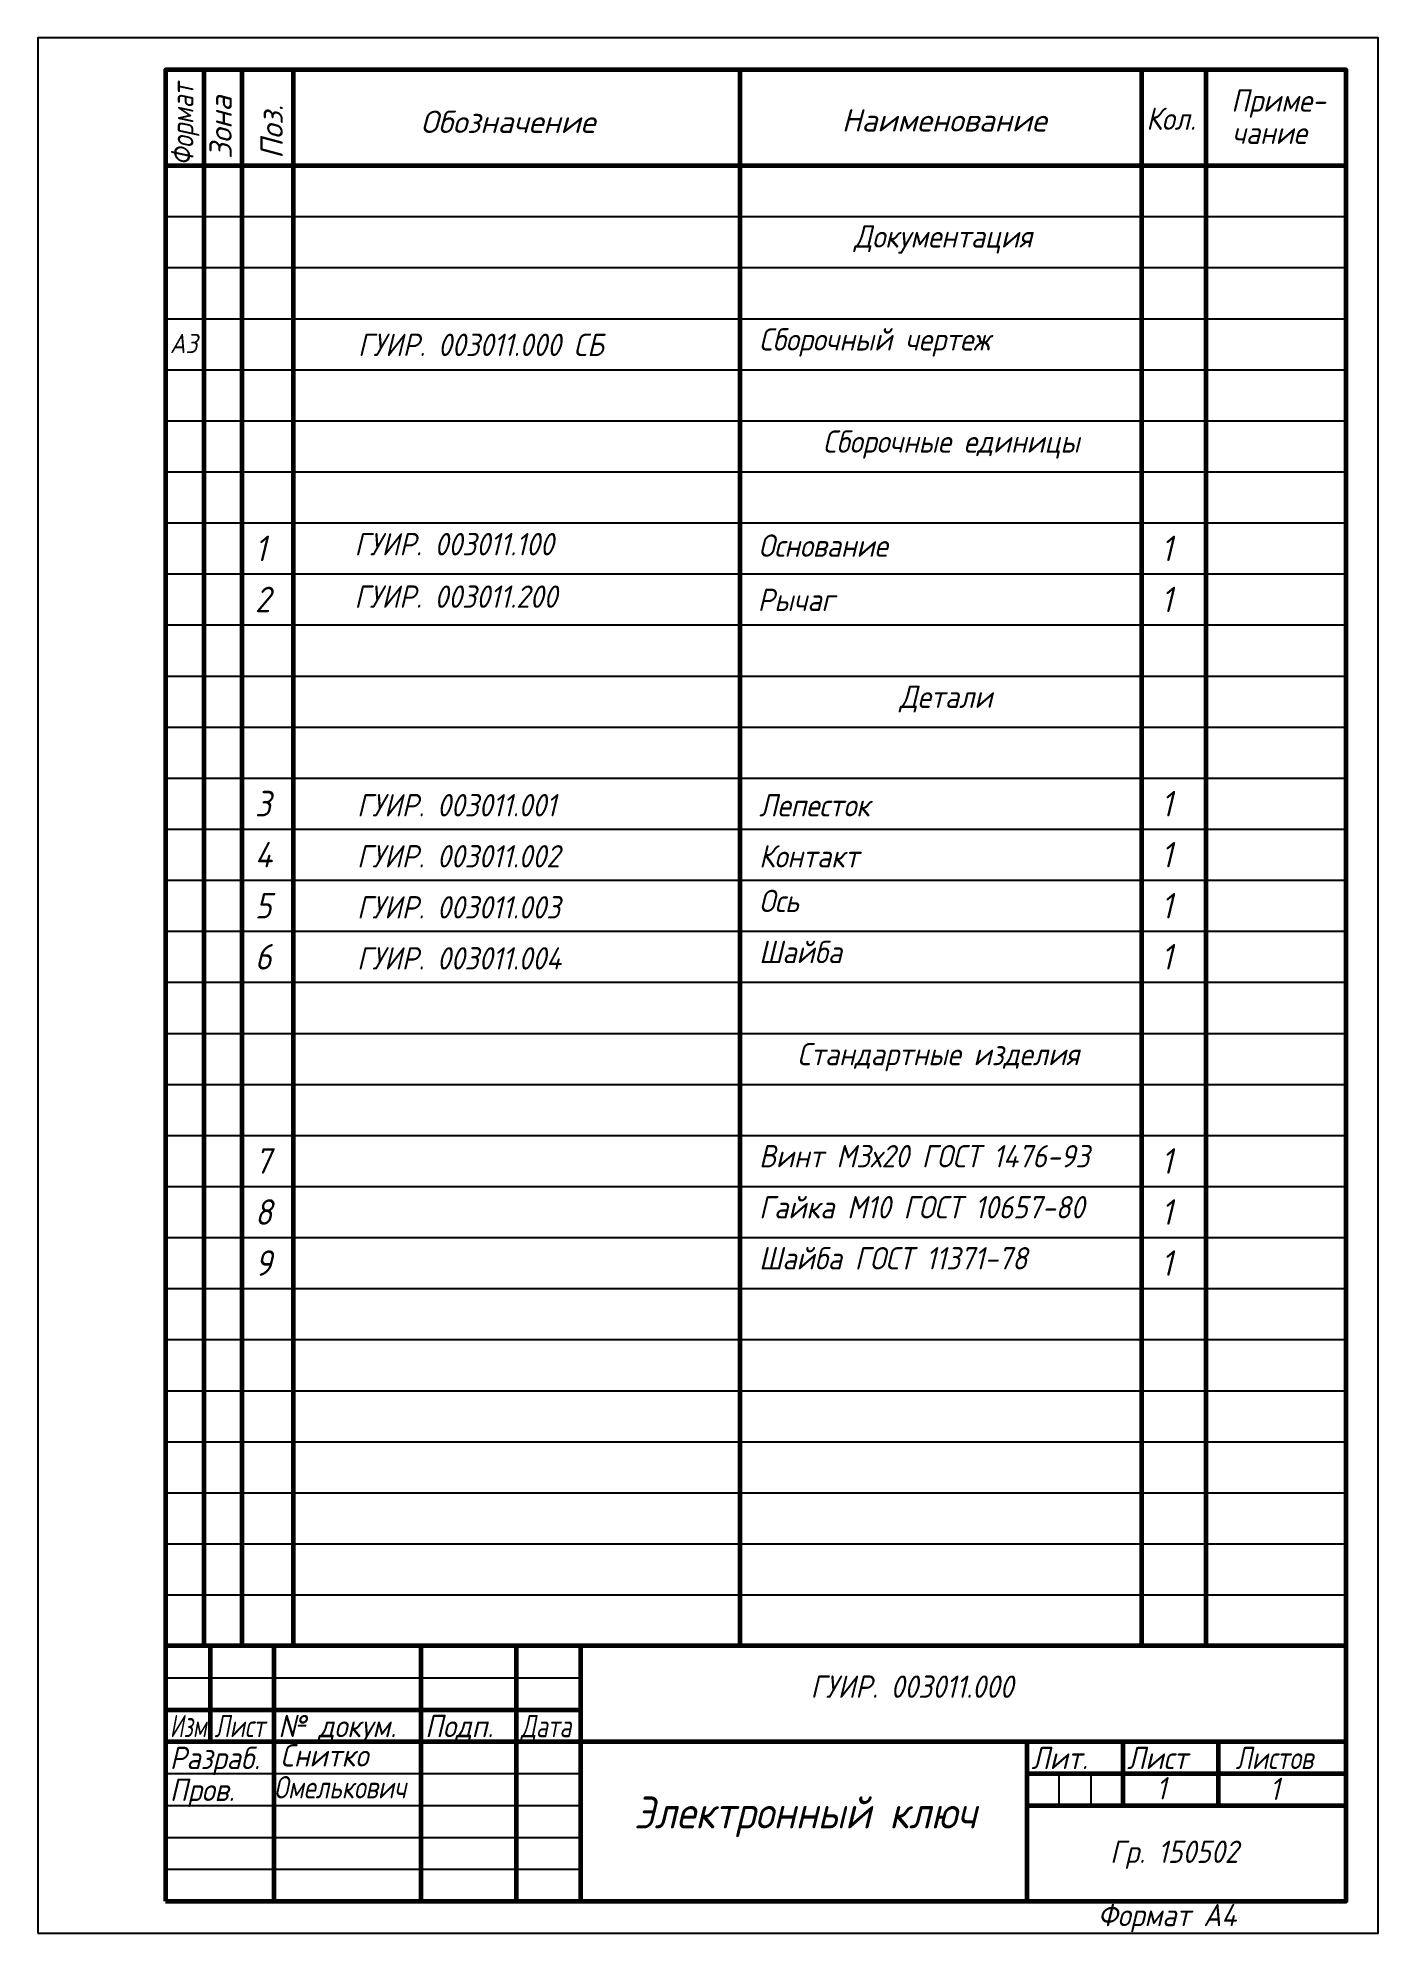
# Model space of a CAD drawing. Header units: millimetres. Extents: x 0 to 210, y 0 to 297.
import ezdxf

# ---------------------------------------------------------------- set-up
doc = ezdxf.new("R2010")
doc.units = ezdxf.units.MM
doc.header["$LTSCALE"] = 0.5
doc.layers.get('Defpoints').update_dxf_attribs({"color": 5})
doc.layers.add('4-текст', color=7, linetype='Continuous', true_color=0x00ad00)
doc.styles.get("Standard").update_dxf_attribs({"font": 'isocpeui.ttf', "width": 0.9})

msp = doc.modelspace()

# ---------------------------------------------------------------- linework, layer by layer
at = {"color": 7, "linetype": 'Continuous'}
for p, q in [((20, 292), (20, 277)), ((40, 292), (110, 292)), ((173, 292), (183, 292))]:
    msp.add_line(p, q, dxfattribs=at)
at = {"color": 7, "linetype": 'Continuous', "lineweight": 60}
for p, q in [((26, 292), (26, 45)), ((32, 45), (32, 292)), ((40, 292), (40, 45)), ((110, 292), (110, 45)), ((173, 45), (173, 292)), ((183, 292), (183, 45)), ((20, 277), (205, 277))]:
    msp.add_line(p, q, dxfattribs=at)
at = {"color": 7, "linetype": 'Continuous', "lineweight": -3}
for p, q in [((20, 269), (205, 269)), ((20, 261), (205, 261)), ((20, 253), (205, 253)), ((20, 245), (205, 245)), ((20, 237), (205, 237)), ((20, 229), (205, 229)), ((20, 221), (205, 221)), ((20, 213), (205, 213)), ((20, 205), (205, 205)), ((20, 197), (205, 197)), ((20, 189), (205, 189)), ((20, 181), (205, 181)), ((20, 173), (205, 173)), ((20, 165), (205, 165)), ((20, 157), (205, 157)), ((20, 149), (205, 149)), ((20, 141), (205, 141)), ((20, 133), (205, 133)), ((20, 125), (205, 125)), ((20, 117), (205, 117)), ((20, 109), (205, 109)), ((20, 101), (205, 101)), ((20, 93), (205, 93)), ((20, 85), (205, 85)), ((20, 77), (205, 77)), ((20, 69), (205, 69)), ((20, 61), (205, 61))]:
    msp.add_line(p, q, dxfattribs=at)
at = {"color": 0, "linetype": 'Continuous', "lineweight": -3}
for p, q in [((20, 53), (205, 53)), ((20, 40), (85, 40)), ((20, 25), (85, 25)), ((160, 20), (160, 25)), ((165, 25), (165, 20)), ((20, 20), (85, 20)), ((20, 15), (85, 15)), ((20, 10), (85, 10))]:
    msp.add_line(p, q, dxfattribs=at)
at = {"color": 0, "linetype": 'Continuous', "lineweight": 60}
for p, q in [((205, 45), (20, 45)), ((27, 45), (27, 30)), ((37, 5), (37, 45)), ((60, 45), (60, 5)), ((75, 5), (75, 45)), ((85, 45), (85, 5)), ((20, 35), (85, 35)), ((20, 30), (85, 30)), ((85, 30), (205, 30)), ((155, 5), (155, 30)), ((170, 30), (170, 20)), ((185, 20), (185, 30)), ((155, 25), (205, 25)), ((155, 20), (205, 20)), ((155, 5), (205, 5))]:
    msp.add_line(p, q, dxfattribs=at)
at = {"color": 0, "linetype": 'Continuous'}
for p, q in [((20, 35), (85, 35)), ((20, 30), (85, 30)), ((155, 30), (155, 25)), ((20, 5), (205, 5))]:
    msp.add_line(p, q, dxfattribs=at)
at = {"color": 7, "linetype": 'Continuous', "lineweight": 60}
msp.add_lwpolyline([(20, 5), (205, 5), (205, 292), (20, 292)], close=True, dxfattribs=at)
at = {"layer": 'Defpoints'}
msp.add_lwpolyline([(0, 0), (210, 0), (210, 297), (0, 297)], close=True, dxfattribs=at)

# ---------------------------------------------------------------- texts
at = {"color": 7, "linetype": 'Continuous', "width": 0.8}
msp.add_text('Формат', height=3.5, rotation=90, dxfattribs=at).set_placement((24.38, 277))
at = {"color": 7, "linetype": 'Continuous'}
for s, p in [('Зона', (30.38, 278.04)), ('Поз.', (38.38, 278.04))]:
    msp.add_text(s, height=3.5, rotation=90, dxfattribs=at).set_placement(p)
at = {"color": 7, "linetype": 'Continuous', "width": 0.9}
for s, p in [('Приме-', (186.98, 285.44)), ('Кол.', (173.67, 282.59)), ('чание', (187.11, 280.38))]:
    msp.add_text(s, height=3.5, dxfattribs=at).set_placement(p)
at = {"color": 7, "linetype": 'Continuous'}
for s, p in [('Обозначение', (59.96, 282.1)), ('Наименование', (125.95, 282.33))]:
    msp.add_text(s, height=3.5, dxfattribs=at).set_placement(p)
at = {"color": 0, "linetype": 'Continuous'}
for s, width, p in [('Изм.', 0.7, (20.67, 30.7)), ('Лист', 0.75, (27.67, 30.7)), ('№ докум.', 0.9, (37.67, 30.7)), ('Подп.', 0.9, (60.67, 30.7)), ('Дата', 0.75, (75.67, 30.7)), ('Разраб.', 0.9, (20.67, 25.7)), ('Лит.', 0.9, (155.67, 25.7)), ('Лист', 0.9, (170.67, 25.7)), ('Листов', 0.8, (187.67, 25.7)), ('Пров.', 0.9, (20.67, 20.7)), ('Формат А4', 0.9, (166.07, 1.08))]:
    msp.add_text(s, height=3.5, dxfattribs=dict(at, width=width)).set_placement(p)
at = {"layer": '4-текст', "color": 0, "lineweight": -3}
for s, height, width, p in [('Документация ', 3.5, 0.9, (127.88, 264.14)), ('А3', 3, 0.9, (20.69, 247.61)), ('ГУИР. 003011.000 СБ', 3.5, 0.9, (50.15, 247.15)), ('Сборочный чертеж', 3.5, 0.9, (113, 248)), ('Сборочные единицы', 3.5, 0.9, (123, 232)), ('1', 4, 0.9, (34, 215)), ('ГУИР. 003011.100', 3.5, 0.9, (49.61, 215.91)), ('Основание', 3.5, 0.9, (112.92, 215.68)), ('1', 4, 0.9, (176, 215)), ('2', 4, 0.9, (34, 207)), ('ГУИР. 003011.200', 3.5, 0.9, (49.6, 207.69)), ('1', 4, 0.9, (176, 207)), ('Рычаг', 3.5, 0.9, (112.79, 207.18)), ('Детали', 3.5, 0.9, (135, 192)), ('3', 4, 0.9, (34, 175)), ('ГУИР. 003011.001', 3.5, 0.9, (50, 175)), ('Лепесток', 3.5, 0.9, (113, 175)), ('1', 4, 0.9, (176, 175)), ('4', 4, 0.9, (34, 167)), ('ГУИР. 003011.002', 3.5, 0.9, (50, 167)), ('Контакт', 3.5, 0.9, (113, 167)), ('1', 4, 0.9, (176, 167)), ('Ось', 3.5, 0.9, (113, 160)), ('5', 4, 0.9, (34, 159)), ('ГУИР. 003011.003', 3.5, 0.9, (50, 159)), ('1', 4, 0.9, (176, 159)), ('6', 4, 0.9, (34, 151)), ('ГУИР. 003011.004', 3.5, 0.9, (50, 151)), ('Шайба', 3.5, 0.9, (113, 152)), ('1', 4, 0.9, (176, 151)), ('Стандартные изделия', 3.5, 0.9, (119, 136)), ('7', 4, 0.9, (34, 119)), ('Винт М3х20 ГОСТ 1476-93', 3.5, 0.9, (113, 120)), ('1', 4, 0.9, (176, 119)), ('8', 4, 0.9, (34, 111)), ('Гайка М10 ГОСТ 10657-80', 3.5, 0.9, (113, 112)), ('1', 4, 0.9, (176, 111)), ('9', 4, 0.9, (34, 103)), ('Шайба ГОСТ 11371-78', 3.5, 0.9, (113, 104)), ('1', 4, 0.9, (176, 103)), ('ГУИР. 003011.000', 3.5, 0.9, (121.07, 36.87)), ('Омелькович', 3.5, 0.8, (37, 21.1)), ('1', 3.5, 0.9, (175.25, 20.95)), ('1', 3.5, 0.9, (193.01, 20.86)), ('Электронный ключ', 5, 0.9, (93.4, 16.4)), ('Гр. 150502', 3.5, 0.9, (168, 11))]:
    msp.add_text(s, height=height, dxfattribs=dict(at, width=width)).set_placement(p)
at = {"layer": '4-текст', "color": 0, "insert": (38, 29.6), "char_height": 3.5, "width": 16.1065, "attachment_point": 1}
msp.add_mtext('Снитко', dxfattribs=at)

doc.saveas('drawing.dxf')
